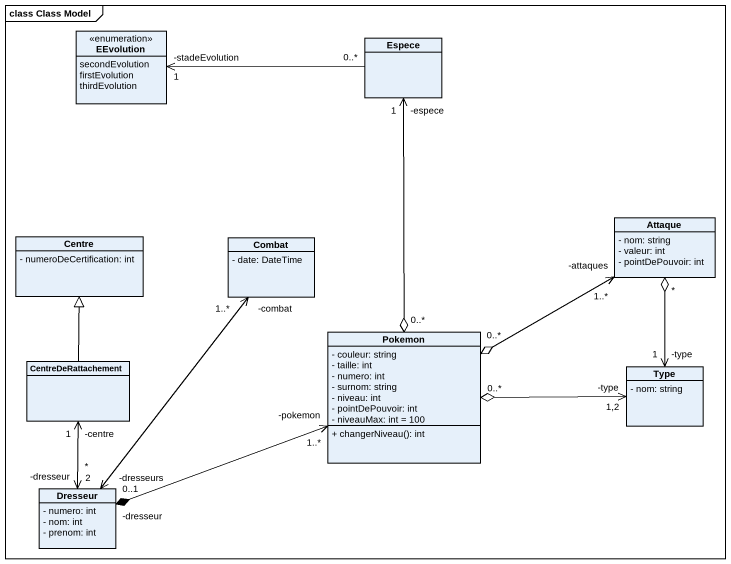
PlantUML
@startuml
mainframe class Class Model
hide circle
hide empty members
skinparam classAttributeIconSize 0
enum EEvolution {
  secondEvolution
  firstEvolution
  thirdEvolution
}
class Espece
class Centre {
  - numeroDeCertification: int
}
class Combat {
  - date: DateTime
}
class Attaque {
  - nom: string
  - valeur: int
  - pointDePouvoir: int
}
class CentreDeRattachement
class Pokemon {
  - couleur: string
  - taille: int
  - numero: int
  - surnom: string
  - niveau: int
  - pointDePouvoir: int
  - niveauMax: int = 100
  + changerNiveau(): int
}
class Type {
  - nom: string
}
class Dresseur {
  - numero: int
  - nom: int
  - prenom: int
}
EEvolution "-stadeEvolution\n1" <-right- "0..*" Espece
Espece "-espece\n1" <--o "0..*" Pokemon
Attaque "-attaques\n1..*" <-left-o "0..*" Pokemon
CentreDeRattachement -up-|> Centre
Type "-type\n1" <-up-o "*" Attaque
Type "-type\n1,2" <-left-o "0..*" Pokemon
Dresseur "-dresseurs\n2" <-up-> "-combat\n1..*" Combat
Dresseur "-dresseur\n*" <-up-> "-centre\n1" CentreDeRattachement
Dresseur "-dresseur\n0..1" *-right-> "-pokemon\n1..*" Pokemon
@enduml
